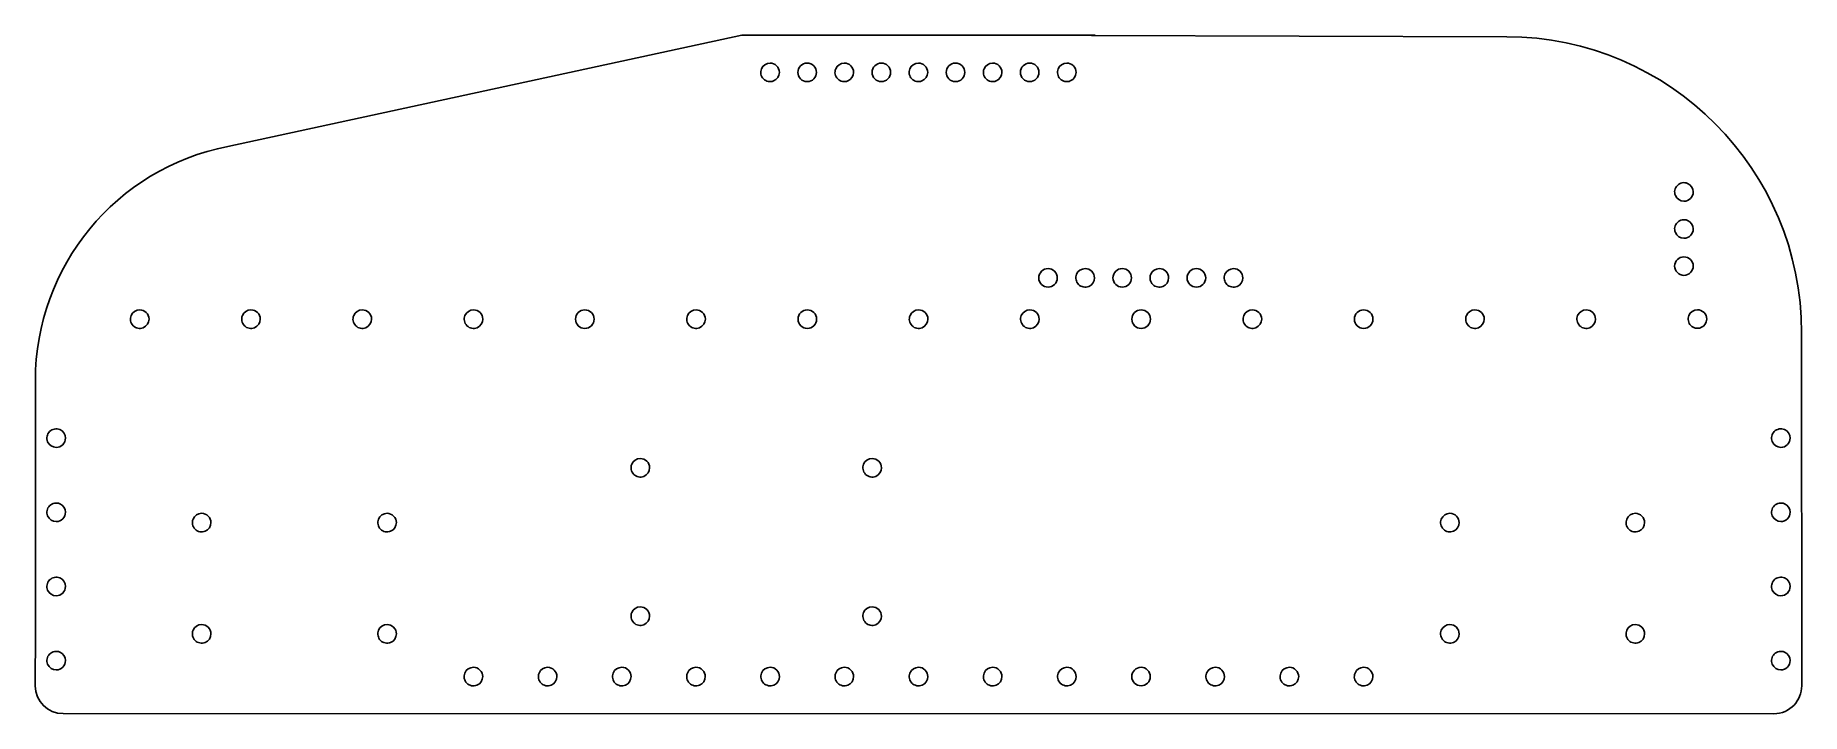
# Model space of a CAD drawing. Header units: millimetres. Extents: x 17 to 398, y 87 to 233.
import ezdxf

# ---------------------------------------------------------------- set-up
doc = ezdxf.new("R2010")
doc.units = ezdxf.units.MM
doc.layers.add('Layer_1', color=7, linetype='CONTINUOUS')

msp = doc.modelspace()

# ---------------------------------------------------------------- linework, layer by layer
at = {"layer": 'Layer_1', "color": 7}
for points in [[(168.98759, 232.903038), (58.103074, 208.937002)], [(245.18759, 232.903038), (168.98759, 232.903038)], [(333.95329, 232.614196), (244.41254, 232.866894)], [(397.58445, 92.59667), (397.54955, 167.3435)], [(22.589594, 86.5987), (391.58488, 86.5967)]]:
    msp.add_lwpolyline(points, dxfattribs=at)
for points in [[(175.07056, 226.912202)], [(183.07056, 226.912202)], [(191.07056, 226.912202)], [(199.07056, 226.912202)], [(207.07056, 226.912202)], [(215.07056, 226.912202)], [(223.07056, 226.912202)], [(231.07056, 226.912202)], [(239.07056, 226.912202)], [(374.187334, 199.13171)], [(374.187334, 191.13171)], [(374.187334, 183.13171)], [(235.03141, 182.590802)], [(243.03141, 182.590802)], [(251.03141, 182.590802)], [(259.03141, 182.590802)], [(267.03141, 182.590802)], [(275.03141, 182.590802)], [(39.1078, 173.690044)], [(63.107796, 173.690044)], [(87.107788, 173.690044)], [(111.1078, 173.690044)], [(135.10779, 173.690044)], [(159.10779, 173.690044)], [(183.1078, 173.690044)], [(207.1078, 173.690044)], [(231.1078, 173.690044)], [(255.1078, 173.690044)], [(279.10779, 173.690044)], [(303.10776, 173.690044)], [(327.10779, 173.690044)], [(351.10779, 173.690044)], [(375.10309, 173.708134)], [(397.56496, 168.74741)], [(23.089424, 146.02877)], [(395.088424, 146.03277)], [(147.08777, 141.629953)], [(197.08766, 141.629953)], [(23.089424, 130.02877)], [(52.46773, 129.810024)], [(92.46746, 129.810024)], [(321.70773, 129.809964)], [(361.70746, 129.809964)], [(395.088424, 130.03277)], [(23.089424, 114.02877)], [(395.088424, 114.03277)], [(147.08777, 109.629993)], [(197.08766, 109.629993)], [(52.46773, 105.809924)], [(92.46746, 105.809924)], [(321.70773, 105.809864)], [(361.70746, 105.809864)], [(23.089424, 98.02877)], [(111.087618, 96.599914)], [(127.087618, 96.599914)], [(143.087618, 96.599914)], [(159.087618, 96.599914)], [(175.087618, 96.599914)], [(191.087618, 96.599914)], [(207.087618, 96.599914)], [(223.087618, 96.599914)], [(239.087618, 96.599914)], [(255.087618, 96.599914)], [(271.087618, 96.599914)], [(287.087618, 96.599914)], [(303.087618, 96.599914)], [(395.088424, 98.03277)]]:
    msp.add_lwpolyline(points, close=True, dxfattribs=at)
for points in [[(333.95329, 232.614196), (369.126154, 232.473414), (397.564958, 203.920556), (397.56496, 168.74741)], [(173.221744, 225.676863), (172.912005, 224.929087), (173.083215, 224.06836), (173.655538, 223.496037)], [(175.07056, 226.912202), (174.261173, 226.912202), (173.531483, 226.42464), (173.221744, 225.676863)], [(176.485582, 226.326081), (176.110295, 226.701368), (175.601296, 226.912202), (175.07056, 226.912202)], [(175.836364, 223.062243), (176.584141, 223.371982), (177.071704, 224.101672), (177.071704, 224.911059)], [(177.071704, 224.911059), (177.071704, 225.441795), (176.860869, 225.950794), (176.485582, 226.326081)], [(183.07056, 226.912202), (181.965359, 226.912202), (181.069417, 226.01626), (181.069417, 224.911059)], [(181.069417, 224.911059), (181.069417, 223.805858), (181.965359, 222.909915), (183.07056, 222.909915)], [(184.485582, 226.326081), (184.110295, 226.701368), (183.601296, 226.912203), (183.07056, 226.912202)], [(183.07056, 222.909915), (184.175761, 222.909915), (185.071704, 223.805858), (185.071704, 224.911059)], [(185.071704, 224.911059), (185.071704, 225.441795), (184.860869, 225.950794), (184.485582, 226.326081)], [(189.221744, 225.676863), (188.912005, 224.929087), (189.083215, 224.06836), (189.655538, 223.496037)], [(191.07056, 226.912202), (190.261173, 226.912202), (189.531483, 226.42464), (189.221744, 225.676863)], [(192.485582, 226.326081), (192.110295, 226.701368), (191.601296, 226.912202), (191.07056, 226.912202)], [(191.836364, 223.062243), (192.584141, 223.371982), (193.071704, 224.101672), (193.071704, 224.911059)], [(193.071704, 224.911059), (193.071704, 225.441795), (192.860869, 225.950794), (192.485582, 226.326081)], [(199.07056, 226.912202), (197.965359, 226.912202), (197.069417, 226.01626), (197.069417, 224.911059)], [(197.069417, 224.911059), (197.069417, 223.805858), (197.965359, 222.909915), (199.07056, 222.909915)], [(200.485582, 226.326081), (200.110295, 226.701368), (199.601296, 226.912203), (199.07056, 226.912202)], [(199.07056, 222.909915), (200.175761, 222.909915), (201.071704, 223.805858), (201.071704, 224.911059)], [(201.071704, 224.911059), (201.071704, 225.441795), (200.860869, 225.950794), (200.485582, 226.326081)], [(205.221744, 225.676863), (204.912005, 224.929087), (205.083215, 224.06836), (205.655538, 223.496037)], [(207.07056, 226.912202), (206.261173, 226.912202), (205.531483, 226.42464), (205.221744, 225.676863)], [(208.485582, 226.326081), (208.110295, 226.701368), (207.601296, 226.912202), (207.07056, 226.912202)], [(207.836364, 223.062243), (208.584141, 223.371982), (209.071704, 224.101672), (209.071704, 224.911059)], [(209.071704, 224.911059), (209.071704, 225.441795), (208.860869, 225.950794), (208.485582, 226.326081)], [(215.07056, 226.912202), (213.965359, 226.912202), (213.069417, 226.01626), (213.069417, 224.911059)], [(213.069417, 224.911059), (213.069417, 223.805858), (213.965359, 222.909915), (215.07056, 222.909915)], [(216.485582, 226.326081), (216.110295, 226.701368), (215.601296, 226.912203), (215.07056, 226.912202)], [(215.07056, 222.909915), (216.175761, 222.909915), (217.071704, 223.805858), (217.071704, 224.911059)], [(217.071704, 224.911059), (217.071704, 225.441795), (216.860869, 225.950794), (216.485582, 226.326081)], [(221.221744, 225.676863), (220.912005, 224.929087), (221.083215, 224.06836), (221.655538, 223.496037)], [(223.07056, 226.912202), (222.261173, 226.912202), (221.531483, 226.42464), (221.221744, 225.676863)], [(224.485582, 226.326081), (224.110295, 226.701368), (223.601296, 226.912202), (223.07056, 226.912202)], [(223.836364, 223.062243), (224.584141, 223.371982), (225.071704, 224.101672), (225.071704, 224.911059)], [(225.071704, 224.911059), (225.071704, 225.441795), (224.860869, 225.950794), (224.485582, 226.326081)], [(231.07056, 226.912202), (229.965359, 226.912202), (229.069417, 226.01626), (229.069417, 224.911059)], [(229.069417, 224.911059), (229.069417, 223.805858), (229.965359, 222.909915), (231.07056, 222.909915)], [(232.485582, 226.326081), (232.110295, 226.701368), (231.601296, 226.912203), (231.07056, 226.912202)], [(231.07056, 222.909915), (232.175761, 222.909915), (233.071704, 223.805858), (233.071704, 224.911059)], [(233.071704, 224.911059), (233.071704, 225.441795), (232.860869, 225.950794), (232.485582, 226.326081)], [(237.221744, 225.676863), (236.912005, 224.929087), (237.083215, 224.06836), (237.655538, 223.496037)], [(239.07056, 226.912202), (238.261173, 226.912202), (237.531483, 226.42464), (237.221744, 225.676863)], [(240.485582, 226.326081), (240.110295, 226.701368), (239.601296, 226.912202), (239.07056, 226.912202)], [(239.836364, 223.062243), (240.584141, 223.371982), (241.071704, 224.101672), (241.071704, 224.911059)], [(241.071704, 224.911059), (241.071704, 225.441795), (240.860869, 225.950794), (240.485582, 226.326081)], [(173.655538, 223.496037), (174.227861, 222.923714), (175.088588, 222.752504), (175.836364, 223.062243)], [(189.655538, 223.496037), (190.227861, 222.923714), (191.088588, 222.752504), (191.836364, 223.062243)], [(205.655538, 223.496037), (206.227861, 222.923714), (207.088588, 222.752504), (207.836364, 223.062243)], [(221.655538, 223.496037), (222.227861, 222.923714), (223.088588, 222.752504), (223.836364, 223.062243)], [(237.655538, 223.496037), (238.227861, 222.923714), (239.088588, 222.752504), (239.836364, 223.062243)], [(16.604741, 158.47171), (16.604741, 183.04737), (33.990314, 204.189614), (58.103074, 208.937002)], [(370.771168, 200.546732), (370.198845, 199.974409), (370.027635, 199.113682), (370.337374, 198.365906)], [(370.337374, 198.365906), (370.647113, 197.618129), (371.376803, 197.130566), (372.18619, 197.130566)], [(372.951994, 200.980526), (372.204218, 201.290265), (371.343491, 201.119055), (370.771168, 200.546732)], [(374.187334, 199.13171), (374.187334, 199.941097), (373.699771, 200.670787), (372.951994, 200.980526)], [(373.601212, 197.716688), (373.976499, 198.091975), (374.187334, 198.600974), (374.187334, 199.13171)], [(372.18619, 197.130566), (372.716926, 197.130566), (373.225925, 197.341401), (373.601212, 197.716688)], [(370.771168, 192.546732), (370.198845, 191.974409), (370.027635, 191.113682), (370.337374, 190.365906)], [(372.951994, 192.980526), (372.204218, 193.290265), (371.343491, 193.119055), (370.771168, 192.546732)], [(374.187334, 191.13171), (374.187334, 191.941097), (373.699771, 192.670787), (372.951994, 192.980526)], [(373.601212, 189.716688), (373.976499, 190.091975), (374.187334, 190.600974), (374.187334, 191.13171)], [(370.337374, 190.365906), (370.647113, 189.618129), (371.376803, 189.130566), (372.18619, 189.130566)], [(372.18619, 189.130566), (372.716926, 189.130566), (373.225925, 189.341401), (373.601212, 189.716688)], [(372.18619, 185.132853), (371.080989, 185.132853), (370.185046, 184.236911), (370.185046, 183.13171)], [(370.185046, 183.13171), (370.185047, 182.026509), (371.080989, 181.130566), (372.18619, 181.130566)], [(374.187334, 183.13171), (374.187334, 184.236911), (373.291391, 185.132853), (372.18619, 185.132853)], [(373.601212, 181.716688), (373.976499, 182.091975), (374.187334, 182.600974), (374.187334, 183.13171)], [(235.03141, 182.590802), (233.926209, 182.590802), (233.030267, 181.69486), (233.030267, 180.589659)], [(233.030267, 180.589659), (233.030267, 179.484458), (233.926209, 178.588515), (235.03141, 178.588515)], [(236.446432, 182.004681), (236.071145, 182.379968), (235.562146, 182.590802), (235.03141, 182.590802)], [(235.03141, 178.588515), (236.136611, 178.588515), (237.032554, 179.484458), (237.032554, 180.589659)], [(237.032554, 180.589659), (237.032554, 181.120395), (236.821719, 181.629394), (236.446432, 182.004681)], [(241.182594, 181.355463), (240.872855, 180.607687), (241.044065, 179.74696), (241.616388, 179.174637)], [(243.03141, 182.590802), (242.222023, 182.590802), (241.492333, 182.10324), (241.182594, 181.355463)], [(241.616388, 179.174637), (242.188711, 178.602314), (243.049438, 178.431104), (243.797214, 178.740843)], [(244.446432, 182.004681), (244.071145, 182.379968), (243.562146, 182.590802), (243.03141, 182.590802)], [(243.797214, 178.740843), (244.544991, 179.050582), (245.032554, 179.780272), (245.032554, 180.589659)], [(245.032554, 180.589659), (245.032554, 181.120395), (244.821719, 181.629394), (244.446432, 182.004681)], [(251.03141, 182.590802), (249.926209, 182.590802), (249.030267, 181.69486), (249.030267, 180.589659)], [(249.030267, 180.589659), (249.030267, 179.484458), (249.926209, 178.588515), (251.03141, 178.588515)], [(252.446432, 182.004681), (252.071145, 182.379968), (251.562146, 182.590802), (251.03141, 182.590802)], [(251.03141, 178.588515), (252.136611, 178.588515), (253.032554, 179.484458), (253.032554, 180.589659)], [(253.032554, 180.589659), (253.032554, 181.120395), (252.821719, 181.629394), (252.446432, 182.004681)], [(257.182594, 181.355463), (256.872855, 180.607687), (257.044065, 179.74696), (257.616388, 179.174637)], [(259.03141, 182.590802), (258.222023, 182.590802), (257.492333, 182.10324), (257.182594, 181.355463)], [(257.616388, 179.174637), (258.188711, 178.602314), (259.049438, 178.431104), (259.797214, 178.740843)], [(260.446432, 182.004681), (260.071145, 182.379968), (259.562146, 182.590802), (259.03141, 182.590802)], [(259.797214, 178.740843), (260.544991, 179.050582), (261.032554, 179.780272), (261.032554, 180.589659)], [(261.032554, 180.589659), (261.032554, 181.120395), (260.821719, 181.629394), (260.446432, 182.004681)], [(267.03141, 182.590802), (265.926209, 182.590802), (265.030267, 181.69486), (265.030267, 180.589659)], [(265.030267, 180.589659), (265.030267, 179.484458), (265.926209, 178.588515), (267.03141, 178.588515)], [(268.446432, 182.004681), (268.071145, 182.379968), (267.562146, 182.590802), (267.03141, 182.590802)], [(267.03141, 178.588515), (268.136611, 178.588515), (269.032554, 179.484458), (269.032554, 180.589659)], [(269.032554, 180.589659), (269.032554, 181.120395), (268.821719, 181.629394), (268.446432, 182.004681)], [(273.182594, 181.355463), (272.872855, 180.607687), (273.044065, 179.74696), (273.616388, 179.174637)], [(275.03141, 182.590802), (274.222023, 182.590802), (273.492333, 182.10324), (273.182594, 181.355463)], [(273.616388, 179.174637), (274.188711, 178.602314), (275.049438, 178.431104), (275.797214, 178.740843)], [(276.446432, 182.004681), (276.071145, 182.379968), (275.562146, 182.590802), (275.03141, 182.590802)], [(275.797214, 178.740843), (276.544991, 179.050582), (277.032554, 179.780272), (277.032554, 180.589659)], [(277.032554, 180.589659), (277.032554, 181.120395), (276.821719, 181.629394), (276.446432, 182.004681)], [(372.18619, 181.130566), (372.716926, 181.130566), (373.225925, 181.341401), (373.601212, 181.716688)], [(37.258984, 172.454704), (36.949245, 171.706928), (37.120455, 170.846201), (37.692778, 170.273878)], [(39.1078, 173.690044), (38.298413, 173.690044), (37.568723, 173.202481), (37.258984, 172.454704)], [(40.522822, 173.103922), (40.147535, 173.479209), (39.638536, 173.690044), (39.1078, 173.690044)], [(39.873604, 169.840084), (40.621381, 170.149823), (41.108944, 170.879513), (41.108944, 171.6889)], [(41.108944, 171.6889), (41.108944, 172.219636), (40.898109, 172.728635), (40.522822, 173.103922)], [(61.25898, 172.454704), (60.949241, 171.706928), (61.120451, 170.846201), (61.692774, 170.273878)], [(63.107796, 173.690044), (62.298409, 173.690044), (61.568719, 173.202481), (61.25898, 172.454704)], [(65.10894, 171.6889), (65.10894, 172.794101), (64.212997, 173.690044), (63.107796, 173.690044)], [(63.8736, 169.840084), (64.621377, 170.149823), (65.10894, 170.879513), (65.10894, 171.6889)], [(85.258972, 172.454704), (84.949233, 171.706928), (85.120443, 170.846201), (85.692766, 170.273878)], [(87.107788, 173.690044), (86.298401, 173.690044), (85.568711, 173.202481), (85.258972, 172.454704)], [(88.52281, 173.103922), (88.147523, 173.479209), (87.638524, 173.690044), (87.107788, 173.690044)], [(87.873592, 169.840084), (88.621369, 170.149823), (89.108931, 170.879513), (89.108931, 171.6889)], [(89.108931, 171.6889), (89.108931, 172.219636), (88.898097, 172.728635), (88.52281, 173.103922)], [(109.258984, 172.454704), (108.949245, 171.706928), (109.120455, 170.846201), (109.692778, 170.273878)], [(111.1078, 173.690044), (110.298413, 173.690044), (109.568723, 173.202481), (109.258984, 172.454704)], [(112.522822, 173.103922), (112.147535, 173.479209), (111.638536, 173.690044), (111.1078, 173.690044)], [(111.873604, 169.840084), (112.621381, 170.149823), (113.108943, 170.879513), (113.108943, 171.6889)], [(113.108943, 171.6889), (113.108943, 172.219636), (112.898109, 172.728635), (112.522822, 173.103922)], [(135.10779, 173.690044), (134.002589, 173.690043), (133.106647, 172.794101), (133.106647, 171.6889)], [(133.106647, 171.6889), (133.106647, 170.583699), (134.002589, 169.687756), (135.10779, 169.687756)], [(136.522812, 173.103922), (136.147525, 173.479209), (135.638526, 173.690044), (135.10779, 173.690044)], [(135.10779, 169.687756), (136.212991, 169.687756), (137.108934, 170.583699), (137.108934, 171.6889)], [(137.108934, 171.6889), (137.108934, 172.219636), (136.898099, 172.728635), (136.522812, 173.103922)], [(157.258974, 172.454704), (156.949235, 171.706928), (157.120445, 170.846201), (157.692768, 170.273878)], [(159.10779, 173.690044), (158.298403, 173.690044), (157.568713, 173.202481), (157.258974, 172.454704)], [(160.522812, 173.103922), (160.147525, 173.479209), (159.638526, 173.690044), (159.10779, 173.690044)], [(159.873594, 169.840084), (160.621371, 170.149823), (161.108934, 170.879513), (161.108934, 171.6889)], [(161.108934, 171.6889), (161.108934, 172.219636), (160.898099, 172.728635), (160.522812, 173.103922)], [(183.1078, 173.690044), (182.002599, 173.690043), (181.106657, 172.794101), (181.106657, 171.6889)], [(181.106657, 171.6889), (181.106657, 170.583699), (182.002599, 169.687756), (183.1078, 169.687756)], [(184.522822, 173.103922), (184.147535, 173.479209), (183.638536, 173.690044), (183.1078, 173.690044)], [(183.1078, 169.687756), (184.213001, 169.687756), (185.108944, 170.583699), (185.108944, 171.6889)], [(185.108944, 171.6889), (185.108944, 172.219636), (184.898109, 172.728635), (184.522822, 173.103922)], [(205.258984, 172.454704), (204.949245, 171.706928), (205.120455, 170.846201), (205.692778, 170.273878)], [(207.1078, 173.690044), (206.298413, 173.690044), (205.568723, 173.202481), (205.258984, 172.454704)], [(208.522822, 173.103922), (208.147535, 173.479209), (207.638536, 173.690044), (207.1078, 173.690044)], [(207.873604, 169.840084), (208.621381, 170.149823), (209.108944, 170.879513), (209.108944, 171.6889)], [(209.108944, 171.6889), (209.108944, 172.219636), (208.898109, 172.728635), (208.522822, 173.103922)], [(229.258984, 172.454704), (228.949245, 171.706928), (229.120455, 170.846201), (229.692778, 170.273878)], [(231.1078, 173.690044), (230.298413, 173.690044), (229.568723, 173.202481), (229.258984, 172.454704)], [(232.522822, 173.103922), (232.147535, 173.479209), (231.638536, 173.690044), (231.1078, 173.690044)], [(231.873604, 169.840084), (232.621381, 170.149823), (233.108943, 170.879513), (233.108943, 171.6889)], [(233.108943, 171.6889), (233.108943, 172.219636), (232.898109, 172.728635), (232.522822, 173.103922)], [(255.1078, 173.690044), (254.002599, 173.690043), (253.106657, 172.794101), (253.106657, 171.6889)], [(253.106657, 171.6889), (253.106657, 170.583699), (254.002599, 169.687756), (255.1078, 169.687756)], [(256.522822, 173.103922), (256.147535, 173.479209), (255.638536, 173.690044), (255.1078, 173.690044)], [(255.1078, 169.687756), (256.213001, 169.687756), (257.108944, 170.583699), (257.108944, 171.6889)], [(257.108944, 171.6889), (257.108944, 172.219636), (256.898109, 172.728635), (256.522822, 173.103922)], [(277.258974, 172.454704), (276.949235, 171.706928), (277.120445, 170.846201), (277.692768, 170.273878)], [(279.10779, 173.690044), (278.298403, 173.690044), (277.568713, 173.202481), (277.258974, 172.454704)], [(280.522812, 173.103922), (280.147525, 173.479209), (279.638526, 173.690044), (279.10779, 173.690044)], [(279.873594, 169.840084), (280.621371, 170.149823), (281.108934, 170.879513), (281.108934, 171.6889)], [(281.108934, 171.6889), (281.108934, 172.219636), (280.898099, 172.728635), (280.522812, 173.103922)], [(303.10776, 173.690044), (302.002559, 173.690043), (301.106617, 172.794101), (301.106617, 171.6889)], [(301.106617, 171.6889), (301.106617, 170.583699), (302.002559, 169.687756), (303.10776, 169.687756)], [(304.522782, 173.103922), (304.147495, 173.479209), (303.638496, 173.690044), (303.10776, 173.690044)], [(303.10776, 169.687756), (304.212961, 169.687757), (305.108904, 170.583699), (305.108904, 171.6889)], [(305.108904, 171.6889), (305.108904, 172.219636), (304.898069, 172.728635), (304.522782, 173.103922)], [(325.258974, 172.454704), (324.949235, 171.706928), (325.120445, 170.846201), (325.692768, 170.273878)], [(327.10779, 173.690044), (326.298403, 173.690044), (325.568713, 173.202481), (325.258974, 172.454704)], [(328.522812, 173.103922), (328.147525, 173.479209), (327.638526, 173.690044), (327.10779, 173.690044)], [(327.873594, 169.840084), (328.621371, 170.149823), (329.108934, 170.879513), (329.108934, 171.6889)], [(329.108934, 171.6889), (329.108934, 172.219636), (328.898099, 172.728635), (328.522812, 173.103922)], [(349.258974, 172.454704), (348.949235, 171.706928), (349.120445, 170.846201), (349.692768, 170.273878)], [(351.10779, 173.690044), (350.298403, 173.690044), (349.568713, 173.202481), (349.258974, 172.454704)], [(352.522812, 173.103922), (352.147525, 173.479209), (351.638526, 173.690044), (351.10779, 173.690044)], [(351.873594, 169.840084), (352.621371, 170.149823), (353.108934, 170.879513), (353.108934, 171.6889)], [(353.108934, 171.6889), (353.108934, 172.219636), (352.898099, 172.728635), (352.522812, 173.103922)], [(373.254274, 172.472794), (372.944535, 171.725018), (373.115745, 170.864291), (373.688068, 170.291968)], [(375.10309, 173.708134), (374.293703, 173.708134), (373.564013, 173.220571), (373.254274, 172.472794)], [(376.518112, 173.122012), (376.142825, 173.497299), (375.633826, 173.708134), (375.10309, 173.708134)], [(375.868894, 169.858174), (376.616671, 170.167913), (377.104234, 170.897603), (377.104234, 171.70699)], [(377.104234, 171.70699), (377.104234, 172.237726), (376.893399, 172.746725), (376.518112, 173.122012)], [(37.692778, 170.273878), (38.265101, 169.701555), (39.125828, 169.530345), (39.873604, 169.840084)], [(61.692774, 170.273878), (62.265097, 169.701555), (63.125824, 169.530345), (63.8736, 169.840084)], [(85.692766, 170.273878), (86.265089, 169.701555), (87.125816, 169.530345), (87.873592, 169.840084)], [(109.692778, 170.273878), (110.265101, 169.701555), (111.125828, 169.530345), (111.873604, 169.840084)], [(157.692768, 170.273878), (158.265091, 169.701555), (159.125818, 169.530345), (159.873594, 169.840084)], [(205.692778, 170.273878), (206.265101, 169.701555), (207.125828, 169.530345), (207.873604, 169.840084)], [(229.692778, 170.273878), (230.265101, 169.701555), (231.125828, 169.530345), (231.873604, 169.840084)], [(277.692768, 170.273878), (278.265091, 169.701555), (279.125818, 169.530345), (279.873594, 169.840084)], [(325.692768, 170.273878), (326.265091, 169.701555), (327.125818, 169.530345), (327.873594, 169.840084)], [(349.692768, 170.273878), (350.265091, 169.701555), (351.125818, 169.530345), (351.873594, 169.840084)], [(373.688068, 170.291968), (374.260391, 169.719645), (375.121118, 169.548435), (375.868894, 169.858174)], [(397.56496, 168.74741), (397.564971, 168.279398), (397.559837, 167.811399), (397.54956, 167.3435)], [(16.598466, 157.8717), (16.598466, 149.15886), (16.592666, 108.15049), (16.590466, 92.59873)], [(16.598441, 157.83883), (16.597816, 157.9423), (16.604741, 158.36824), (16.604741, 158.47171)], [(19.673258, 147.443792), (19.100935, 146.871469), (18.929725, 146.010742), (19.239464, 145.262966)], [(19.239464, 145.262966), (19.549203, 144.515189), (20.278893, 144.027626), (21.08828, 144.027626)], [(21.854084, 147.877586), (21.106308, 148.187325), (20.245581, 148.016115), (19.673258, 147.443792)], [(23.089424, 146.02877), (23.089424, 146.838157), (22.601861, 147.567847), (21.854084, 147.877586)], [(22.503302, 144.613748), (22.878589, 144.989035), (23.089424, 145.498034), (23.089424, 146.02877)], [(391.672258, 147.447792), (391.099935, 146.875469), (390.928725, 146.014742), (391.238464, 145.266966)], [(391.238464, 145.266966), (391.548203, 144.519189), (392.277893, 144.031627), (393.08728, 144.031627)], [(393.853084, 147.881586), (393.105308, 148.191325), (392.244581, 148.020115), (391.672258, 147.447792)], [(395.088424, 146.03277), (395.088424, 146.842157), (394.600861, 147.571847), (393.853084, 147.881586)], [(394.502302, 144.617748), (394.877589, 144.993035), (395.088424, 145.502034), (395.088424, 146.03277)], [(21.08828, 144.027626), (21.619016, 144.027626), (22.128015, 144.238461), (22.503302, 144.613748)], [(147.08777, 141.629953), (146.278383, 141.629953), (145.548693, 141.142391), (145.238954, 140.394614)], [(148.502792, 141.043832), (148.127505, 141.419119), (147.618506, 141.629953), (147.08777, 141.629953)], [(149.088914, 139.62881), (149.088914, 140.159546), (148.878079, 140.668545), (148.502792, 141.043832)], [(197.08766, 141.629953), (196.278273, 141.629953), (195.548583, 141.142391), (195.238844, 140.394614)], [(198.502682, 141.043832), (198.127395, 141.419119), (197.618396, 141.629953), (197.08766, 141.629953)], [(199.088804, 139.62881), (199.088804, 140.159546), (198.877969, 140.668545), (198.502682, 141.043832)], [(393.08728, 144.031627), (393.618016, 144.031627), (394.127015, 144.242461), (394.502302, 144.617748)], [(145.238954, 140.394614), (144.929215, 139.646838), (145.100425, 138.786111), (145.672748, 138.213788)], [(145.672748, 138.213788), (146.245071, 137.641465), (147.105798, 137.470255), (147.853574, 137.779994)], [(147.853574, 137.779994), (148.601351, 138.089733), (149.088914, 138.819423), (149.088914, 139.62881)], [(195.238844, 140.394614), (194.929105, 139.646838), (195.100315, 138.786111), (195.672638, 138.213788)], [(195.672638, 138.213788), (196.244961, 137.641465), (197.105688, 137.470255), (197.853464, 137.779994)], [(197.853464, 137.779994), (198.601241, 138.089733), (199.088804, 138.819423), (199.088804, 139.62881)], [(19.673258, 131.443792), (19.100935, 130.871469), (18.929725, 130.010742), (19.239464, 129.262966)], [(21.854084, 131.877586), (21.106308, 132.187325), (20.245581, 132.016115), (19.673258, 131.443792)], [(23.089424, 130.02877), (23.089424, 130.838157), (22.601861, 131.567847), (21.854084, 131.877586)], [(22.503302, 128.613748), (22.878589, 128.989035), (23.089424, 129.498034), (23.089424, 130.02877)], [(52.46773, 129.810024), (51.658343, 129.810024), (50.928653, 129.322461), (50.618914, 128.574685)], [(53.882752, 129.223903), (53.507465, 129.59919), (52.998466, 129.810024), (52.46773, 129.810024)], [(92.46746, 129.810024), (91.658073, 129.810024), (90.928383, 129.322461), (90.618644, 128.574685)], [(93.882482, 129.223903), (93.507195, 129.59919), (92.998196, 129.810024), (92.46746, 129.810024)], [(321.70773, 129.809964), (320.898343, 129.809964), (320.168653, 129.322401), (319.858914, 128.574624)], [(323.122752, 129.223842), (322.747465, 129.599129), (322.238466, 129.809964), (321.70773, 129.809964)], [(361.70746, 129.809964), (360.898073, 129.809964), (360.168383, 129.322401), (359.858644, 128.574624)], [(363.122482, 129.223842), (362.747195, 129.599129), (362.238196, 129.809964), (361.70746, 129.809964)], [(391.672258, 131.447792), (391.099935, 130.875469), (390.928725, 130.014742), (391.238464, 129.266966)], [(393.853084, 131.881586), (393.105308, 132.191325), (392.244581, 132.020115), (391.672258, 131.447792)], [(395.088424, 130.03277), (395.088424, 130.842157), (394.600861, 131.571847), (393.853084, 131.881586)], [(394.502302, 128.617748), (394.877589, 128.993035), (395.088424, 129.502034), (395.088424, 130.03277)], [(19.239464, 129.262966), (19.549203, 128.515189), (20.278893, 128.027626), (21.08828, 128.027626)], [(21.08828, 128.027626), (21.619016, 128.027626), (22.128015, 128.238461), (22.503302, 128.613748)], [(50.618914, 128.574685), (50.309175, 127.826909), (50.480385, 126.966182), (51.052708, 126.393859)], [(51.052708, 126.393859), (51.625031, 125.821536), (52.485758, 125.650326), (53.233534, 125.960065)], [(53.233534, 125.960065), (53.981311, 126.269804), (54.468874, 126.999494), (54.468874, 127.808881)], [(54.468874, 127.808881), (54.468874, 128.339617), (54.258039, 128.848616), (53.882752, 129.223903)], [(90.618644, 128.574685), (90.308905, 127.826909), (90.480115, 126.966182), (91.052438, 126.393859)], [(91.052438, 126.393859), (91.624761, 125.821536), (92.485488, 125.650326), (93.233264, 125.960065)], [(93.233264, 125.960065), (93.981041, 126.269804), (94.468604, 126.999494), (94.468604, 127.808881)], [(94.468604, 127.808881), (94.468604, 128.339617), (94.257769, 128.848616), (93.882482, 129.223903)], [(319.858914, 128.574624), (319.549175, 127.826848), (319.720385, 126.966121), (320.292708, 126.393798)], [(320.292708, 126.393798), (320.865031, 125.821475), (321.725758, 125.650265), (322.473534, 125.960004)], [(322.473534, 125.960004), (323.221311, 126.269743), (323.708874, 126.999433), (323.708874, 127.80882)], [(323.708874, 127.80882), (323.708874, 128.339556), (323.498039, 128.848555), (323.122752, 129.223842)], [(359.858644, 128.574624), (359.548905, 127.826848), (359.720115, 126.966121), (360.292438, 126.393798)], [(360.292438, 126.393798), (360.864761, 125.821475), (361.725488, 125.650265), (362.473264, 125.960004)], [(362.473264, 125.960004), (363.221041, 126.269743), (363.708604, 126.999433), (363.708604, 127.80882)], [(363.708604, 127.80882), (363.708604, 128.339556), (363.497769, 128.848555), (363.122482, 129.223842)], [(391.238464, 129.266966), (391.548203, 128.519189), (392.277893, 128.031627), (393.08728, 128.031627)], [(393.08728, 128.031627), (393.618016, 128.031627), (394.127015, 128.242461), (394.502302, 128.617748)], [(19.673258, 115.443792), (19.100935, 114.871469), (18.929725, 114.010742), (19.239464, 113.262966)], [(21.854084, 115.877586), (21.106308, 116.187325), (20.245581, 116.016115), (19.673258, 115.443792)], [(23.089424, 114.02877), (23.089424, 114.838157), (22.601861, 115.567847), (21.854084, 115.877586)], [(391.672258, 115.447792), (391.099935, 114.875469), (390.928725, 114.014742), (391.238464, 113.266966)], [(393.853084, 115.881586), (393.105308, 116.191325), (392.244581, 116.020115), (391.672258, 115.447792)], [(395.088424, 114.03277), (395.088424, 114.842157), (394.600861, 115.571847), (393.853084, 115.881586)], [(19.239464, 113.262966), (19.549203, 112.515189), (20.278893, 112.027626), (21.08828, 112.027626)], [(21.08828, 112.027626), (21.619016, 112.027626), (22.128015, 112.238461), (22.503302, 112.613748)], [(22.503302, 112.613748), (22.878589, 112.989035), (23.089424, 113.498034), (23.089424, 114.02877)], [(391.238464, 113.266966), (391.548203, 112.519189), (392.277893, 112.031627), (393.08728, 112.031627)], [(393.08728, 112.031627), (393.618016, 112.031627), (394.127015, 112.242461), (394.502302, 112.617748)], [(394.502302, 112.617748), (394.877589, 112.993035), (395.088424, 113.502034), (395.088424, 114.03277)], [(145.238954, 108.394654), (144.929215, 107.646878), (145.100425, 106.786151), (145.672748, 106.213828)], [(147.08777, 109.629994), (146.278383, 109.629993), (145.548693, 109.142431), (145.238954, 108.394654)], [(148.502792, 109.043872), (148.127505, 109.419159), (147.618506, 109.629993), (147.08777, 109.629993)], [(147.853574, 105.780034), (148.601351, 106.089773), (149.088914, 106.819463), (149.088914, 107.62885)], [(149.088914, 107.62885), (149.088914, 108.159586), (148.878079, 108.668585), (148.502792, 109.043872)], [(195.238844, 108.394654), (194.929105, 107.646878), (195.100315, 106.786151), (195.672638, 106.213828)], [(197.08766, 109.629994), (196.278273, 109.629993), (195.548583, 109.142431), (195.238844, 108.394654)], [(198.502682, 109.043872), (198.127395, 109.419159), (197.618396, 109.629993), (197.08766, 109.629993)], [(197.853464, 105.780034), (198.601241, 106.089773), (199.088804, 106.819463), (199.088804, 107.62885)], [(199.088804, 107.62885), (199.088804, 108.159586), (198.877969, 108.668585), (198.502682, 109.043872)], [(50.618914, 104.574585), (50.309175, 103.826809), (50.480385, 102.966082), (51.052708, 102.393759)], [(52.46773, 105.809924), (51.658343, 105.809924), (50.928653, 105.322361), (50.618914, 104.574585)], [(53.882752, 105.223803), (53.507465, 105.59909), (52.998466, 105.809924), (52.46773, 105.809924)], [(53.233534, 101.959965), (53.981311, 102.269704), (54.468874, 102.999394), (54.468874, 103.808781)], [(54.468874, 103.808781), (54.468874, 104.339517), (54.258039, 104.848516), (53.882752, 105.223803)], [(90.618644, 104.574585), (90.308905, 103.826809), (90.480115, 102.966082), (91.052438, 102.393759)], [(92.46746, 105.809924), (91.658073, 105.809924), (90.928383, 105.322361), (90.618644, 104.574585)], [(93.882482, 105.223803), (93.507195, 105.59909), (92.998196, 105.809924), (92.46746, 105.809924)], [(93.233264, 101.959965), (93.981041, 102.269704), (94.468604, 102.999394), (94.468604, 103.808781)], [(94.468604, 103.808781), (94.468604, 104.339517), (94.257769, 104.848516), (93.882482, 105.223803)], [(145.672748, 106.213828), (146.245071, 105.641505), (147.105798, 105.470295), (147.853574, 105.780034)], [(195.672638, 106.213828), (196.244961, 105.641505), (197.105688, 105.470295), (197.853464, 105.780034)], [(319.858914, 104.574524), (319.549175, 103.826748), (319.720385, 102.966021), (320.292708, 102.393698)], [(321.70773, 105.809864), (320.898343, 105.809864), (320.168653, 105.322301), (319.858914, 104.574524)], [(323.122752, 105.223742), (322.747465, 105.599029), (322.238466, 105.809864), (321.70773, 105.809864)], [(322.473534, 101.959904), (323.221311, 102.269643), (323.708874, 102.999333), (323.708874, 103.80872)], [(323.708874, 103.80872), (323.708874, 104.339456), (323.498039, 104.848455), (323.122752, 105.223742)], [(359.858644, 104.574524), (359.548905, 103.826748), (359.720115, 102.966021), (360.292438, 102.393698)], [(361.70746, 105.809864), (360.898073, 105.809864), (360.168383, 105.322301), (359.858644, 104.574524)], [(363.122482, 105.223742), (362.747195, 105.599029), (362.238196, 105.809864), (361.70746, 105.809864)], [(362.473264, 101.959904), (363.221041, 102.269643), (363.708604, 102.999333), (363.708604, 103.80872)], [(363.708604, 103.80872), (363.708604, 104.339456), (363.497769, 104.848455), (363.122482, 105.223742)], [(19.673258, 99.443792), (19.100935, 98.871469), (18.929725, 98.010742), (19.239464, 97.262966)], [(21.854084, 99.877586), (21.106308, 100.187325), (20.245581, 100.016115), (19.673258, 99.443792)], [(23.089424, 98.02877), (23.089424, 98.838157), (22.601861, 99.567847), (21.854084, 99.877586)], [(51.052708, 102.393759), (51.625031, 101.821436), (52.485758, 101.650226), (53.233534, 101.959965)], [(91.052438, 102.393759), (91.624761, 101.821436), (92.485488, 101.650226), (93.233264, 101.959965)], [(320.292708, 102.393698), (320.865031, 101.821375), (321.725758, 101.650165), (322.473534, 101.959904)], [(360.292438, 102.393698), (360.864761, 101.821375), (361.725488, 101.650165), (362.473264, 101.959904)], [(391.672258, 99.447792), (391.099935, 98.875469), (390.928725, 98.014742), (391.238464, 97.266966)], [(393.853084, 99.881586), (393.105308, 100.191325), (392.244581, 100.020115), (391.672258, 99.447792)], [(395.088424, 98.03277), (395.088424, 98.842157), (394.600861, 99.571847), (393.853084, 99.881586)], [(19.239464, 97.262966), (19.549203, 96.515189), (20.278893, 96.027626), (21.08828, 96.027626)], [(21.08828, 96.027626), (21.619016, 96.027626), (22.128015, 96.238461), (22.503302, 96.613748)], [(22.503302, 96.613748), (22.878589, 96.989035), (23.089424, 97.498034), (23.089424, 98.02877)], [(109.238802, 95.364574), (108.929063, 94.616798), (109.100273, 93.756071), (109.672596, 93.183748)], [(111.087618, 96.599914), (110.278231, 96.599914), (109.548541, 96.112351), (109.238802, 95.364574)], [(112.50264, 96.013792), (112.127353, 96.389079), (111.618354, 96.599914), (111.087618, 96.599914)], [(113.088762, 94.59877), (113.088762, 95.129506), (112.877927, 95.638505), (112.50264, 96.013792)], [(125.238802, 95.364574), (124.929063, 94.616798), (125.100273, 93.756071), (125.672596, 93.183748)], [(127.087618, 96.599914), (126.278231, 96.599914), (125.548541, 96.112351), (125.238802, 95.364574)], [(129.088762, 94.59877), (129.088762, 95.703971), (128.192819, 96.599914), (127.087618, 96.599914)], [(141.238802, 95.364574), (140.929063, 94.616798), (141.100273, 93.756071), (141.672596, 93.183748)], [(143.087618, 96.599914), (142.278231, 96.599914), (141.548541, 96.112351), (141.238802, 95.364574)], [(144.50264, 96.013792), (144.127353, 96.389079), (143.618354, 96.599914), (143.087618, 96.599914)], [(145.088762, 94.59877), (145.088762, 95.129506), (144.877927, 95.638505), (144.50264, 96.013792)], [(157.238802, 95.364574), (156.929063, 94.616798), (157.100273, 93.756071), (157.672596, 93.183748)], [(159.087618, 96.599914), (158.278231, 96.599914), (157.548541, 96.112351), (157.238802, 95.364574)], [(160.50264, 96.013792), (160.127353, 96.389079), (159.618354, 96.599914), (159.087618, 96.599914)], [(161.088762, 94.59877), (161.088762, 95.129506), (160.877927, 95.638505), (160.50264, 96.013792)], [(173.238802, 95.364574), (172.929063, 94.616798), (173.100273, 93.756071), (173.672596, 93.183748)], [(175.087618, 96.599914), (174.278231, 96.599914), (173.548541, 96.112351), (173.238802, 95.364574)], [(176.50264, 96.013792), (176.127353, 96.389079), (175.618354, 96.599914), (175.087618, 96.599914)], [(177.088762, 94.59877), (177.088762, 95.129506), (176.877927, 95.638505), (176.50264, 96.013792)], [(189.238802, 95.364574), (188.929063, 94.616798), (189.100273, 93.756071), (189.672596, 93.183748)], [(191.087618, 96.599914), (190.278231, 96.599914), (189.548541, 96.112351), (189.238802, 95.364574)], [(192.50264, 96.013792), (192.127353, 96.389079), (191.618354, 96.599914), (191.087618, 96.599914)], [(193.088762, 94.59877), (193.088762, 95.129506), (192.877927, 95.638505), (192.50264, 96.013792)], [(205.238802, 95.364574), (204.929063, 94.616798), (205.100273, 93.756071), (205.672596, 93.183748)], [(207.087618, 96.599914), (206.278231, 96.599914), (205.548541, 96.112351), (205.238802, 95.364574)], [(208.50264, 96.013792), (208.127353, 96.389079), (207.618354, 96.599914), (207.087618, 96.599914)], [(209.088762, 94.59877), (209.088762, 95.129506), (208.877927, 95.638505), (208.50264, 96.013792)], [(221.238802, 95.364574), (220.929063, 94.616798), (221.100273, 93.756071), (221.672596, 93.183748)], [(223.087618, 96.599914), (222.278231, 96.599914), (221.548541, 96.112351), (221.238802, 95.364574)], [(224.50264, 96.013792), (224.127353, 96.389079), (223.618354, 96.599914), (223.087618, 96.599914)], [(225.088762, 94.59877), (225.088762, 95.129506), (224.877927, 95.638505), (224.50264, 96.013792)], [(237.238802, 95.364574), (236.929063, 94.616798), (237.100273, 93.756071), (237.672596, 93.183748)], [(239.087618, 96.599914), (238.278231, 96.599914), (237.548541, 96.112351), (237.238802, 95.364574)], [(240.50264, 96.013792), (240.127353, 96.389079), (239.618354, 96.599914), (239.087618, 96.599914)], [(241.088762, 94.59877), (241.088762, 95.129506), (240.877927, 95.638505), (240.50264, 96.013792)], [(255.087618, 96.599914), (253.982417, 96.599913), (253.086475, 95.703971), (253.086475, 94.59877)], [(256.50264, 96.013792), (256.127353, 96.389079), (255.618354, 96.599914), (255.087618, 96.599914)], [(257.088762, 94.59877), (257.088762, 95.129506), (256.877927, 95.638505), (256.50264, 96.013792)], [(269.238802, 95.364574), (268.929063, 94.616798), (269.100273, 93.756071), (269.672596, 93.183748)], [(271.087618, 96.599914), (270.278231, 96.599914), (269.548541, 96.112351), (269.238802, 95.364574)], [(272.50264, 96.013792), (272.127353, 96.389079), (271.618354, 96.599914), (271.087618, 96.599914)], [(273.088761, 94.59877), (273.088761, 95.129506), (272.877927, 95.638505), (272.50264, 96.013792)], [(285.238802, 95.364574), (284.929063, 94.616798), (285.100273, 93.756071), (285.672596, 93.183748)], [(287.087618, 96.599914), (286.278231, 96.599914), (285.548541, 96.112351), (285.238802, 95.364574)], [(288.50264, 96.013792), (288.127353, 96.389079), (287.618354, 96.599914), (287.087618, 96.599914)], [(289.088761, 94.59877), (289.088761, 95.129506), (288.877927, 95.638505), (288.50264, 96.013792)], [(301.238802, 95.364574), (300.929063, 94.616798), (301.100273, 93.756071), (301.672596, 93.183748)], [(303.087618, 96.599914), (302.278231, 96.599914), (301.548541, 96.112351), (301.238802, 95.364574)], [(304.50264, 96.013792), (304.127353, 96.389079), (303.618354, 96.599914), (303.087618, 96.599914)], [(305.088761, 94.59877), (305.088761, 95.129506), (304.877927, 95.638505), (304.50264, 96.013792)], [(391.238464, 97.266966), (391.548203, 96.519189), (392.277893, 96.031626), (393.08728, 96.031626)], [(393.08728, 96.031626), (393.618016, 96.031626), (394.127015, 96.242461), (394.502302, 96.617748)], [(394.502302, 96.617748), (394.877589, 96.993035), (395.088424, 97.502034), (395.088424, 98.03277)], [(16.590466, 92.59873), (16.589988, 89.28502), (19.275885, 86.59872), (22.589594, 86.5987)], [(109.672596, 93.183748), (110.244919, 92.611425), (111.105646, 92.440215), (111.853422, 92.749954)], [(111.853422, 92.749954), (112.601199, 93.059693), (113.088762, 93.789383), (113.088762, 94.59877)], [(125.672596, 93.183748), (126.244919, 92.611425), (127.105646, 92.440215), (127.853422, 92.749954)], [(127.853422, 92.749954), (128.601199, 93.059693), (129.088762, 93.789383), (129.088762, 94.59877)], [(141.672596, 93.183748), (142.244919, 92.611425), (143.105646, 92.440215), (143.853422, 92.749954)], [(143.853422, 92.749954), (144.601199, 93.059693), (145.088762, 93.789383), (145.088762, 94.59877)], [(157.672596, 93.183748), (158.244919, 92.611425), (159.105646, 92.440215), (159.853422, 92.749954)], [(159.853422, 92.749954), (160.601199, 93.059693), (161.088762, 93.789383), (161.088762, 94.59877)], [(173.672596, 93.183748), (174.244919, 92.611425), (175.105646, 92.440215), (175.853422, 92.749954)], [(175.853422, 92.749954), (176.601199, 93.059693), (177.088762, 93.789383), (177.088762, 94.59877)], [(189.672596, 93.183748), (190.244919, 92.611425), (191.105646, 92.440215), (191.853422, 92.749954)], [(191.853422, 92.749954), (192.601199, 93.059693), (193.088762, 93.789383), (193.088762, 94.59877)], [(205.672596, 93.183748), (206.244919, 92.611425), (207.105646, 92.440215), (207.853422, 92.749954)], [(207.853422, 92.749954), (208.601199, 93.059693), (209.088762, 93.789383), (209.088762, 94.59877)], [(221.672596, 93.183748), (222.244919, 92.611425), (223.105646, 92.440215), (223.853422, 92.749954)], [(223.853422, 92.749954), (224.601199, 93.059693), (225.088762, 93.789383), (225.088762, 94.59877)], [(237.672596, 93.183748), (238.244919, 92.611425), (239.105646, 92.440215), (239.853422, 92.749954)], [(239.853422, 92.749954), (240.601199, 93.059693), (241.088762, 93.789383), (241.088762, 94.59877)], [(253.086475, 94.59877), (253.086475, 93.493569), (253.982417, 92.597627), (255.087618, 92.597627)], [(255.087618, 92.597627), (256.192819, 92.597627), (257.088762, 93.493569), (257.088762, 94.59877)], [(269.672596, 93.183748), (270.244919, 92.611425), (271.105646, 92.440215), (271.853422, 92.749954)], [(271.853422, 92.749954), (272.601199, 93.059693), (273.088761, 93.789383), (273.088761, 94.59877)], [(285.672596, 93.183748), (286.244919, 92.611425), (287.105646, 92.440215), (287.853422, 92.749954)], [(287.853422, 92.749954), (288.601199, 93.059693), (289.088761, 93.789383), (289.088761, 94.59877)], [(301.672596, 93.183748), (302.244919, 92.611425), (303.105646, 92.440215), (303.853422, 92.749954)], [(303.853422, 92.749954), (304.601199, 93.059693), (305.088761, 93.789383), (305.088761, 94.59877)], [(395.93211, 88.46146), (396.95611, 89.53772), (397.58457, 90.99381), (397.58445, 92.59667)], [(391.58488, 86.5967), (393.29565, 86.59669), (394.83918, 87.31273), (395.93211, 88.46146)]]:
    msp.add_open_spline(points, degree=3, dxfattribs=at)

doc.saveas('drawing.dxf')
